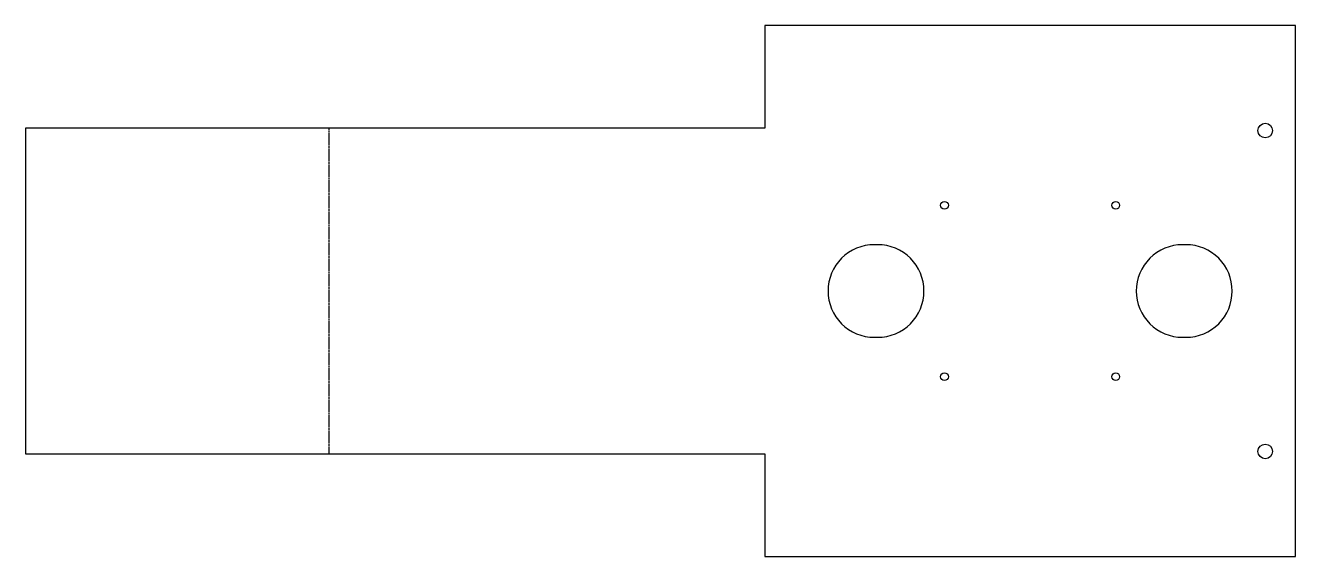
# Model space of a CAD drawing. Header units: millimetres. Extents: x 0 to 742, y 0 to 310.
import ezdxf

# ---------------------------------------------------------------- set-up
doc = ezdxf.new("R2010")
doc.units = ezdxf.units.MM
doc.linetypes.add('DASHED', pattern=[1.524, 1.27, -0.254])

msp = doc.modelspace()

# ---------------------------------------------------------------- linework, layer by layer
at = {"linetype": 'DASHED'}
msp.add_line((177.33, 60), (177.33, 250), dxfattribs=at)
msp.add_lwpolyline([(0, 60), (431.65, 60), (431.65, 0), (741.65, 0), (741.65, 310), (431.65, 310), (431.65, 250), (0, 250)], close=True)
for points in [[(495.65, 128), (497.65, 128, 0.414214), (524.65, 155), (524.65, 155, 0.414214), (497.65, 182), (495.65, 182, 0.414214), (468.65, 155), (468.65, 155, 0.414214)], [(675.65, 128), (677.65, 128, 0.414214), (704.65, 155), (704.65, 155, 0.414214), (677.65, 182), (675.65, 182, 0.414214), (648.65, 155), (648.65, 155, 0.414214)]]:
    msp.add_lwpolyline(points, format="xyb", close=True)
for centre, radius in [((723.92, 248.64), 4.25), ((536.65, 205), 2.25), ((636.65, 205), 2.25), ((536.65, 105), 2.25), ((636.65, 105), 2.25), ((723.92, 61.36), 4.25)]:
    msp.add_circle(centre, radius)

doc.saveas('drawing.dxf')
